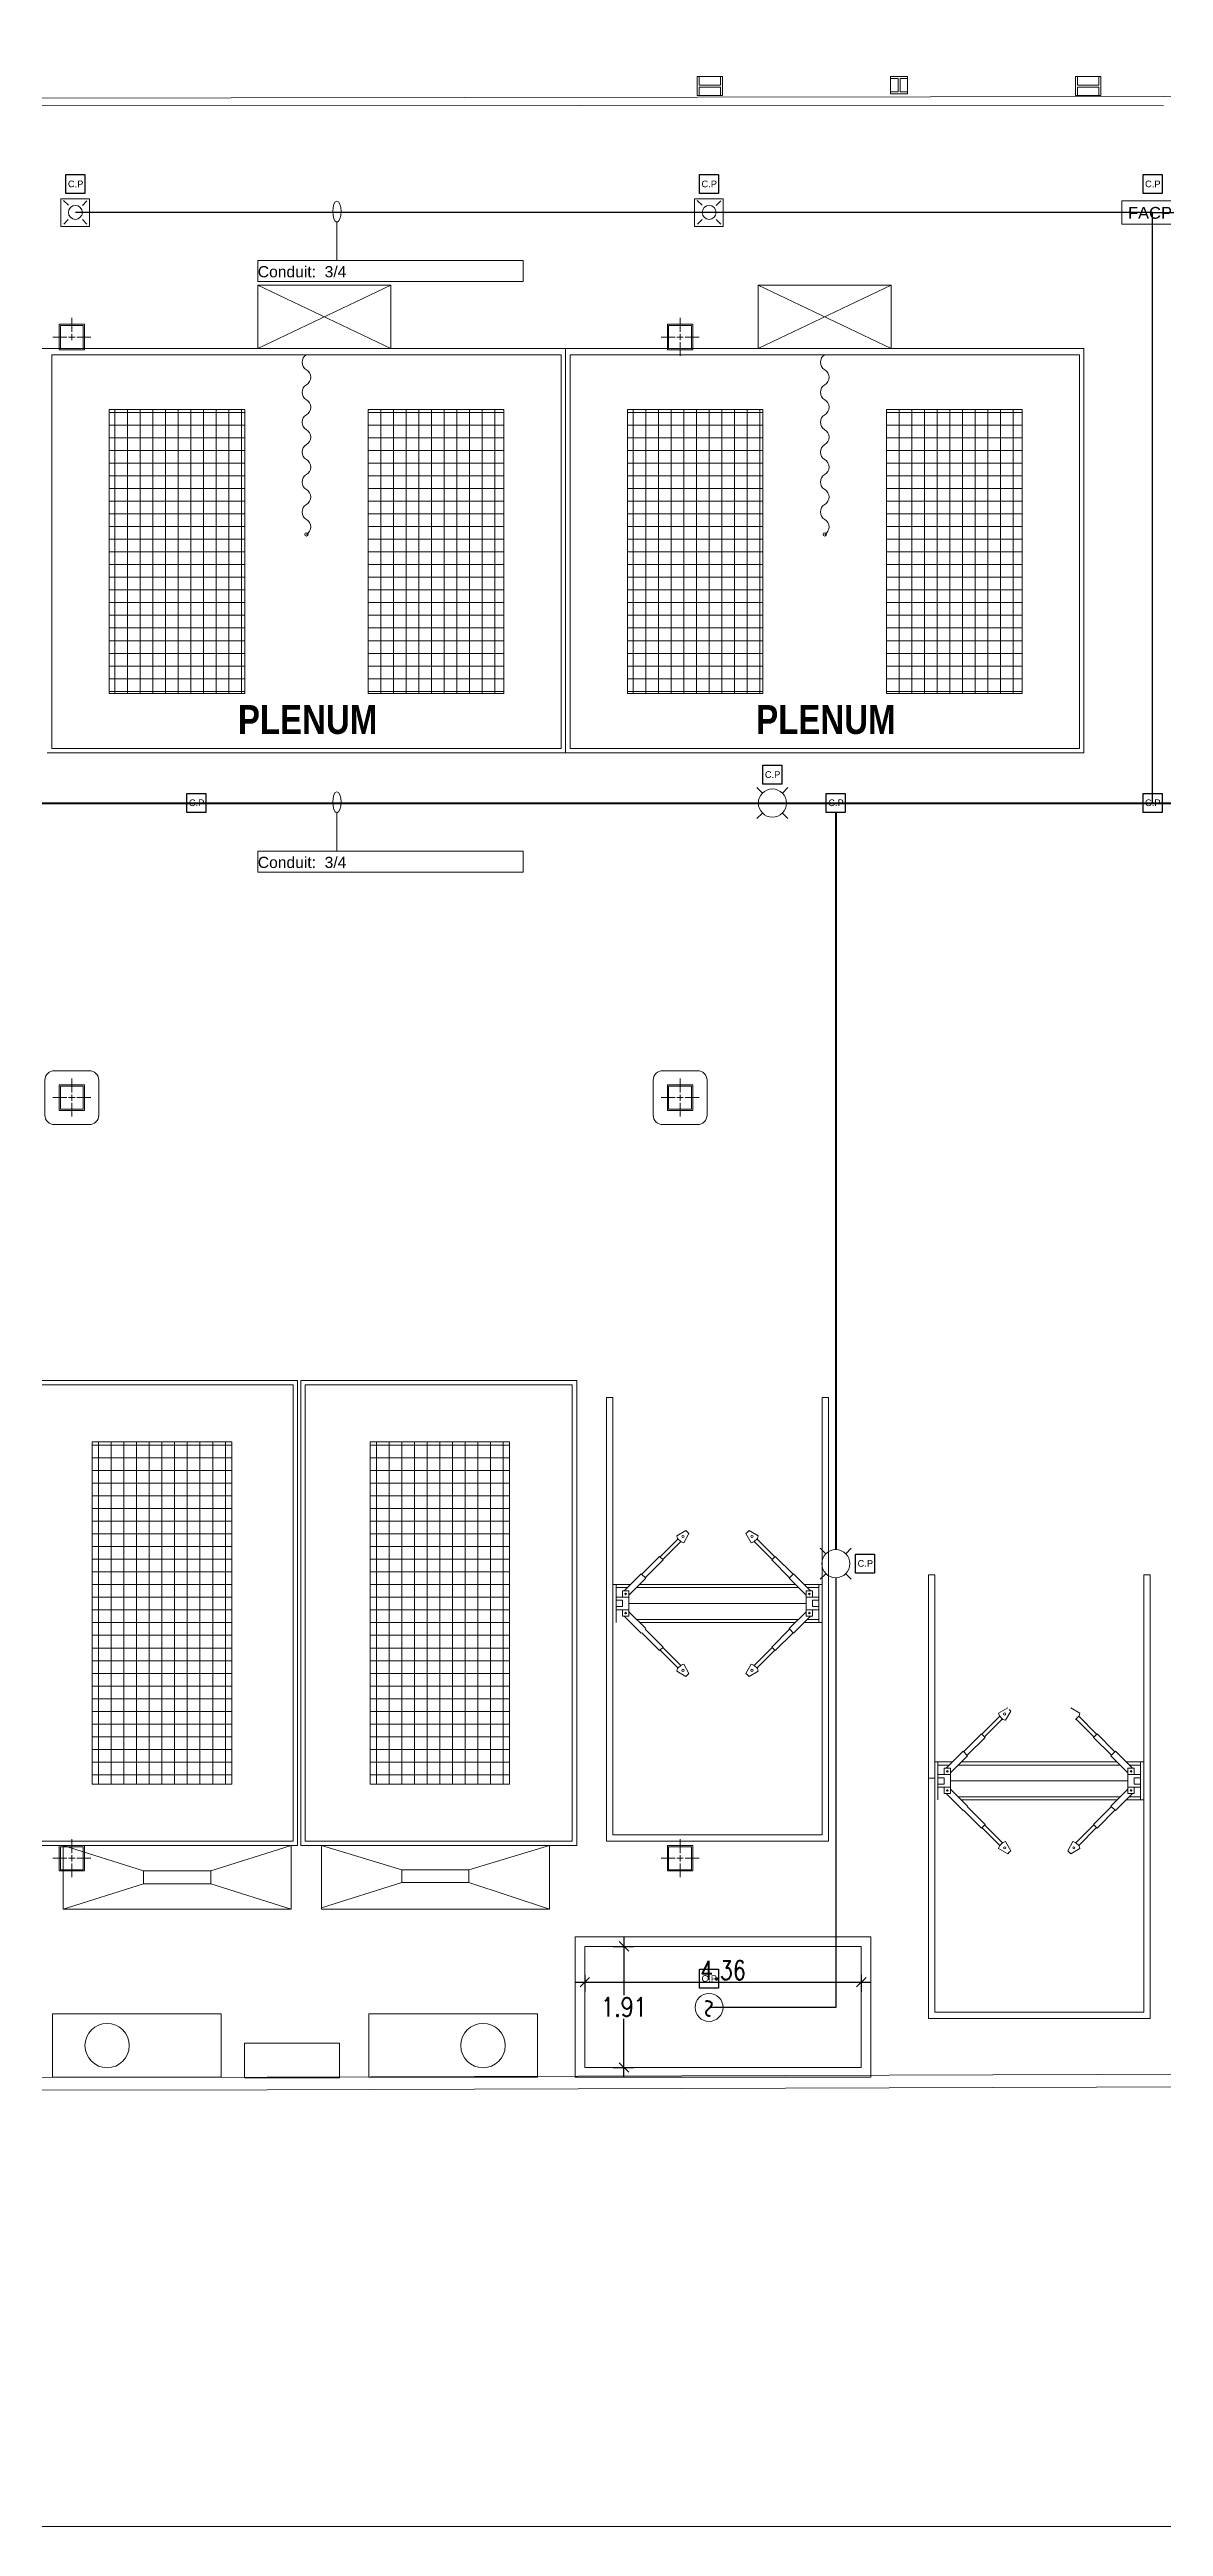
# Model space of a CAD drawing. Header units: millimetres. Extents: x 1010 to 1494, y -119 to 564.
# Drawn here: x 1212.74 to 1230.32, y 18.53 to 57.61 of the extents above; entities that cross this region are included whole.
import ezdxf
from ezdxf.enums import TextEntityAlignment as Align

# ---------------------------------------------------------------- set-up
doc = ezdxf.new("R2010")
doc.units = ezdxf.units.MM
doc.header["$PDMODE"] = 3
doc.layers.get('0').update_dxf_attribs({"lineweight": 9})
doc.layers.get('Defpoints').update_dxf_attribs({"lineweight": 9})
for name, color, linetype, lineweight in [('Arquitectónico Bloqueado', 9, 'Continuous', 9), ('AS_0', 7, 'Continuous', 9), ('AS_Alarm Components', 7, 'Continuous', 9), ('AS_DETECCION_P2', 7, 'Continuous', 30), ('AS_DETECCION_P2_ETQ', 7, 'Continuous', 9), ('AS_Text Line', 7, 'Continuous', 9)]:
    doc.layers.add(name, color=color, linetype=linetype, lineweight=lineweight)
doc.styles.add('Arial_0', font='arial.ttf')
doc.styles.add('Arial_400', font='arial.ttf')
doc.styles.add('DING', font='romans.shx', dxfattribs={"width": 0.8})
doc.styles.add('SUB', font='ARIALNB.TTF', dxfattribs={"oblique": 30})
doc.dimstyles.new('DIM', dxfattribs={"dimscale": 0.15, "dimtxt": 2, "dimasz": 1, "dimexe": 1, "dimexo": 3, "dimgap": 0.25, "dimtad": 1, "dimtih": 1, "dimtoh": 1, "dimzin": 0, "dimdsep": 46, "dimtxsty": 'DING', "dimblk": 'OBLIQUE', "dimcen": 1, "dimdle": 1, "dimadec": 0, "dimazin": 0, "dimtfac": 1, "dimtmove": 0, "dimatfit": 0, "dimldrblk": 'ORIGIN2', "dimfxl": 1, "dimtolj": 1, "dimtzin": 0, "dimarcsym": 0})

# ---------------------------------------------------------------- blocks, each defined once
blk = doc.blocks.new('Caja de Paso')
at = {"layer": 'AS_DETECCION_P2', "color": 1}
blk.add_lwpolyline([(1225.809, 42.937), (1226.109, 42.937), (1226.109, 42.637), (1225.809, 42.637), (1225.809, 42.937)], dxfattribs=at)
at = {"layer": 'AS_0', "color": 1, "linetype": 'Continuous', "style": 'Arial_400'}
blk.add_attdef('C.P', text='', height=0.105, dxfattribs=at).set_placement((1225.962, 42.791), align=Align.MIDDLE_CENTER)
blk = doc.blocks.new('AS_Strobe-CEILING')
at = {"color": 0, "linetype": 'Continuous', "lineweight": 20}
for p, q in [((-0.105, 0.105), (-0.163, 0.163)), ((0.105, 0.105), (0.163, 0.163)), ((-0.105, -0.105), (-0.163, -0.163)), ((0.105, -0.105), (0.163, -0.163))]:
    blk.add_line(p, q, dxfattribs=at)
blk.add_ellipse((0, 0), major_axis=(0.148, 0), ratio=1, dxfattribs=at)
blk = doc.blocks.new('detector de huno')
at = {"layer": 'AS_0', "color": 5, "linetype": 'Continuous', "lineweight": 50}
blk.add_lwpolyline([(1256.98, 175.089), (1256.983, 175.09), (1256.987, 175.09), (1256.99, 175.09), (1256.994, 175.091), (1256.997, 175.091), (1257.001, 175.091), (1257.004, 175.091), (1257.008, 175.091), (1257.012, 175.091), (1257.016, 175.091), (1257.02, 175.09), (1257.024, 175.09), (1257.027, 175.089), (1257.031, 175.089), (1257.034, 175.088), (1257.038, 175.086), (1257.042, 175.085), (1257.045, 175.084), (1257.051, 175.082), (1257.054, 175.08), (1257.059, 175.077), (1257.062, 175.075), (1257.066, 175.071), (1257.07, 175.067), (1257.071, 175.064), (1257.072, 175.06), (1257.072, 175.057), (1257.073, 175.054), (1257.074, 175.049), (1257.075, 175.046), (1257.075, 175.042), (1257.075, 175.039), (1257.075, 175.036), (1257.075, 175.032), (1257.074, 175.029), (1257.072, 175.024), (1257.071, 175.02), (1257.069, 175.017), (1257.067, 175.013), (1257.064, 175.01), (1257.062, 175.006), (1257.06, 175.003), (1257.057, 174.999), (1257.055, 174.995), (1257.052, 174.991), (1257.049, 174.989), (1257.046, 174.985), (1257.043, 174.982), (1257.04, 174.979), (1257.036, 174.976), (1257.034, 174.973), (1257.031, 174.97), (1257.028, 174.966), (1257.024, 174.964), (1257.02, 174.961), (1257.016, 174.958), (1257.013, 174.955), (1257.01, 174.952), (1257.007, 174.948), (1257.004, 174.945), (1257, 174.942), (1256.998, 174.938), (1256.995, 174.935), (1256.991, 174.932), (1256.989, 174.927), (1256.987, 174.923), (1256.986, 174.919), (1256.986, 174.916), (1256.986, 174.912), (1256.986, 174.908), (1256.985, 174.905), (1256.985, 174.9), (1256.985, 174.896), (1256.986, 174.893), (1256.987, 174.889), (1256.988, 174.886), (1256.991, 174.883), (1256.994, 174.879), (1256.996, 174.875), (1257, 174.871), (1257.003, 174.869), (1257.008, 174.865), (1257.011, 174.864), (1257.015, 174.862), (1257.018, 174.861), (1257.021, 174.86), (1257.025, 174.86), (1257.028, 174.858), (1257.031, 174.857), (1257.035, 174.856), (1257.038, 174.855), (1257.042, 174.855), (1257.046, 174.855), (1257.052, 174.854)], dxfattribs=at)
at = {"layer": 'AS_0', "color": 5, "linetype": 'Continuous', "lineweight": 15}
blk.add_circle((1257.035, 174.99), 0.221, dxfattribs=at)
blk = doc.blocks.new('Pánel de Alarmas')
at = {"layer": 'AS_0', "color": 7, "linetype": 'Continuous', "lineweight": 15}
blk.add_lwpolyline([(1256.618, 167.152), (1257.588, 167.152), (1257.588, 166.784), (1256.618, 166.784)], close=True, dxfattribs=at)
at = {"layer": 'AS_Text Line', "color": 7, "linetype": 'Continuous', "lineweight": 15, "style": 'Arial_400'}
blk.add_text('FACP', height=0.1862, dxfattribs=at).set_placement((1256.715, 166.868))
blk = doc.blocks.new('Strobe de Pared')
at = {"layer": 'AS_0', "color": 1, "linetype": 'Continuous', "lineweight": 15}
for p, q in [((1256.832, 171.121), (1256.907, 171.049)), ((1256.834, 170.751), (1256.906, 170.824)), ((1257.128, 170.825), (1257.201, 170.751)), ((1257.129, 171.045), (1257.201, 171.117))]:
    blk.add_line(p, q, dxfattribs=at)
blk.add_ellipse((1257.018, 170.935), major_axis=(-0.11, 0), ratio=1, dxfattribs=at)
at = {"layer": 'AS_Alarm Components', "color": 1, "linetype": 'Continuous', "lineweight": 15}
blk.add_lwpolyline([(1256.786, 171.151), (1257.241, 171.151), (1257.241, 170.713), (1256.786, 170.713)], close=True, dxfattribs=at)
blk = doc.blocks.new('_Oblique')
at = {"color": 0, "linetype": 'ByBlock', "lineweight": -2}
blk.add_line((-0.5, -0.5), (0.5, 0.5), dxfattribs=at)
blk = doc.blocks.new('*D494')
at = {"layer": 'Arquitectónico Bloqueado', "color": 0, "lineweight": -2, "transparency": 16777216}
for p, q in [((1383.676, 27.832), (1383.676, 26.914)), ((1383.508, 27.682), (1383.826, 27.682)), ((1383.676, 25.621), (1383.676, 26.539)), ((1383.508, 25.771), (1383.826, 25.771))]:
    blk.add_line(p, q, dxfattribs=at)
at = {"layer": 'Defpoints', "color": 0, "transparency": 16777216}
for p in [(1383.058, 27.682), (1383.676, 27.682), (1383.058, 25.771)]:
    blk.add_point(p, dxfattribs=at)
at = {"layer": 'Arquitectónico Bloqueado', "color": 0, "lineweight": -2, "transparency": 16777216, "xscale": 0.15, "yscale": 0.15, "zscale": 0.15}
for p, rotation in [((1383.676, 27.682), 90), ((1383.676, 25.771), 270)]:
    blk.add_blockref('_Oblique', p, dxfattribs=dict(at, rotation=rotation))
at = {"layer": 'Arquitectónico Bloqueado', "color": 0, "transparency": 16777216, "insert": (1383.676, 26.727), "char_height": 0.3, "attachment_point": 5, "style": 'DING'}
blk.add_mtext('\\A1;1.91', dxfattribs=at)
blk = doc.blocks.new('_Origin2')
at = {"color": 0, "linetype": 'ByBlock', "lineweight": -2}
blk.add_line((-0.5, 0), (-1, 0), dxfattribs=at)
for radius in [0.5, 0.25]:
    blk.add_circle((0, 0), radius, dxfattribs=at)
blk = doc.blocks.new('*D495')
at = {"layer": 'Arquitectónico Bloqueado', "color": 0, "lineweight": -2, "transparency": 16777216}
for p, q in [((1382.908, 27.118), (1387.571, 27.118)), ((1383.058, 27.232), (1383.058, 26.968)), ((1387.421, 27.232), (1387.421, 26.968))]:
    blk.add_line(p, q, dxfattribs=at)
at = {"layer": 'Defpoints', "color": 0, "transparency": 16777216}
for p in [(1383.058, 27.682), (1387.421, 27.682), (1387.421, 27.118)]:
    blk.add_point(p, dxfattribs=at)
at = {"layer": 'Arquitectónico Bloqueado', "color": 0, "lineweight": -2, "transparency": 16777216, "xscale": 0.15, "yscale": 0.15, "zscale": 0.15, "rotation": 180}
blk.add_blockref('_Oblique', (1383.058, 27.118), dxfattribs=at)
at = {"layer": 'Arquitectónico Bloqueado', "color": 0, "lineweight": -2, "transparency": 16777216, "xscale": 0.15, "yscale": 0.15, "zscale": 0.15}
blk.add_blockref('_Oblique', (1387.421, 27.118), dxfattribs=at)
at = {"layer": 'Arquitectónico Bloqueado', "color": 0, "transparency": 16777216, "insert": (1385.239, 27.306), "char_height": 0.3, "attachment_point": 5, "style": 'DING'}
blk.add_mtext('\\A1;4.36', dxfattribs=at)
blk = doc.blocks.new('Atquitectónico Base 1er Piso')
at = {"layer": 'Arquitectónico Bloqueado', "transparency": 33554687}
h = blk.add_hatch(dxfattribs=at)
h.set_pattern_fill('_USER', color=256, scale=0.2, double=1, pattern_type=0)
h.set_pattern_definition([(0, (1271.96998, 28.08028), (0, 0.2), []), (90, (1271.96998, 28.08028), (-0.2, 1e-17), [])])
h.paths.add_polyline_path([(1375.55, 51.925), (1375.55, 47.445), (1377.69, 47.445), (1377.69, 51.925)])
h.paths.add_polyline_path([(1379.64, 51.925), (1379.64, 47.445), (1381.78, 47.445), (1381.78, 51.925)])
h = blk.add_hatch(dxfattribs=at)
h.set_pattern_fill('_USER', color=256, scale=0.2, double=1, pattern_type=0)
h.set_pattern_definition([(0, (1280.14998, 28.08028), (0, 0.2), []), (90, (1280.14998, 28.08028), (-0.2, 1e-17), [])])
h.paths.add_polyline_path([(1383.73, 51.925), (1383.73, 47.445), (1385.87, 47.445), (1385.87, 51.925)])
h.paths.add_polyline_path([(1387.82, 51.925), (1387.82, 47.445), (1389.96, 47.445), (1389.96, 51.925)])
h = blk.add_hatch(dxfattribs=at)
h.set_pattern_fill('_USER', color=256, scale=0.2, double=1, pattern_type=0)
h.set_pattern_definition([(0, (1406.51564, 97.5887), (0, 0.2), []), (90, (1406.51564, 97.5887), (-0.2, 1e-17), [])])
h.paths.add_polyline_path([(1377.485, 35.641), (1375.285, 35.641), (1375.285, 30.241), (1377.485, 30.241)])
h = blk.add_hatch(dxfattribs=at)
h.set_pattern_fill('_USER', color=256, scale=0.2, double=1, pattern_type=0)
h.set_pattern_definition([(0, (1410.9012, 97.5887), (0, 0.2), []), (90, (1410.9012, 97.5887), (-0.2, 1e-17), [])])
h.paths.add_polyline_path([(1381.87, 35.641), (1379.67, 35.641), (1379.67, 30.241), (1381.87, 30.241)])
at = {"layer": 'Arquitectónico Bloqueado'}
for p, q in [((1384.862, 57.179), (1384.862, 57.044)), ((1385.202, 57.044), (1385.202, 57.179)), ((1388.005, 57.149), (1387.882, 57.149)), ((1388.005, 56.939), (1388.005, 57.149)), ((1388.152, 57.149), (1388.035, 57.149)), ((1388.035, 56.939), (1388.035, 57.149)), ((1390.832, 57.179), (1390.832, 57.044)), ((1391.172, 57.044), (1391.172, 57.179)), ((1392.191, 56.717), (1370.327, 56.73)), ((1392.191, 56.867), (1370.477, 56.835)), ((1384.862, 57.044), (1385.202, 57.044)), ((1384.862, 57.014), (1384.862, 56.879)), ((1384.862, 57.014), (1385.202, 57.014)), ((1385.202, 56.879), (1385.202, 57.014)), ((1387.882, 56.939), (1388.005, 56.939)), ((1388.035, 56.939), (1388.152, 56.939)), ((1390.832, 57.044), (1391.172, 57.044)), ((1390.832, 57.014), (1390.832, 56.879)), ((1390.832, 57.014), (1391.172, 57.014)), ((1391.172, 56.879), (1391.172, 57.014)), ((1416.268, 56.903), (1392.191, 56.867)), ((1377.898, 52.89), (1379.998, 53.89)), ((1377.898, 53.89), (1379.998, 52.89)), ((1385.795, 52.89), (1387.895, 53.89)), ((1385.795, 53.89), (1387.895, 52.89)), ((1374.962, 53.151, 99.842), (1374.962, 53.375, 99.842)), ((1384.562, 53.151), (1384.562, 53.375)), ((1367.868, 52.89, 99.842), (1388.703, 52.89, 99.842)), ((1374.645, 46.58), (1374.645, 52.79)), ((1374.645, 52.79), (1382.685, 52.79)), ((1374.882, 53.071, 99.842), (1374.662, 53.071, 99.842)), ((1375.012, 53.071, 99.842), (1374.912, 53.071, 99.842)), ((1374.962, 53.021, 99.842), (1374.962, 53.121, 99.842)), ((1375.262, 53.071, 99.842), (1375.042, 53.071, 99.842)), ((1382.685, 52.79), (1382.685, 46.58)), ((1382.755, 52.89), (1390.935, 52.89)), ((1382.755, 46.51), (1382.755, 52.89)), ((1382.755, 52.89), (1382.755, 46.51)), ((1382.825, 46.58), (1382.825, 52.79)), ((1382.825, 52.79), (1390.865, 52.79)), ((1384.482, 53.071), (1384.262, 53.071)), ((1384.612, 53.071), (1384.512, 53.071)), ((1384.562, 53.021), (1384.562, 53.121)), ((1384.562, 52.775), (1384.562, 52.991)), ((1384.862, 53.071), (1384.642, 53.071)), ((1390.865, 52.79), (1390.865, 46.58)), ((1390.935, 52.89), (1390.935, 46.51)), ((1382.755, 46.51), (1374.575, 46.51)), ((1382.685, 46.58), (1374.645, 46.58)), ((1390.935, 46.51), (1382.755, 46.51)), ((1390.865, 46.58), (1382.825, 46.58)), ((1374.882, 41.071, 99.842), (1374.662, 41.071, 99.842)), ((1375.012, 41.071, 99.842), (1374.912, 41.071, 99.842)), ((1374.962, 41.151, 99.842), (1374.962, 41.375, 99.842)), ((1374.962, 41.021, 99.842), (1374.962, 41.121, 99.842)), ((1375.262, 41.071, 99.842), (1375.042, 41.071, 99.842)), ((1384.482, 41.071), (1384.262, 41.071)), ((1384.612, 41.071), (1384.512, 41.071)), ((1384.562, 41.151), (1384.562, 41.375)), ((1384.562, 41.021), (1384.562, 41.121)), ((1384.862, 41.071), (1384.642, 41.071)), ((1374.962, 40.775, 99.842), (1374.962, 40.991, 99.842)), ((1384.562, 40.775), (1384.562, 40.991)), ((1383.402, 36.341), (1383.502, 36.341)), ((1383.402, 29.341), (1383.402, 36.341)), ((1383.502, 36.341), (1383.502, 29.441)), ((1386.802, 29.441), (1386.802, 36.341)), ((1386.802, 36.341), (1386.902, 36.341)), ((1386.902, 29.341), (1386.902, 36.341)), ((1384.246, 33.828), (1384.529, 34.111)), ((1384.288, 33.786), (1384.571, 34.068)), ((1384.508, 34.159), (1384.653, 34.242)), ((1384.522, 34.117), (1384.508, 34.159)), ((1384.578, 34.062), (1384.522, 34.117)), ((1384.578, 34.062), (1384.619, 34.048)), ((1384.619, 34.048), (1384.702, 34.193)), ((1384.653, 34.242), (1384.678, 34.217)), ((1384.702, 34.193), (1384.678, 34.217)), ((1385.601, 34.193), (1385.625, 34.217)), ((1385.684, 34.048), (1385.601, 34.193)), ((1385.65, 34.242), (1385.625, 34.217)), ((1385.795, 34.159), (1385.65, 34.242)), ((1385.725, 34.062), (1385.684, 34.048)), ((1385.725, 34.062), (1385.781, 34.117)), ((1386.015, 33.786), (1385.732, 34.068)), ((1386.057, 33.828), (1385.774, 34.111)), ((1385.781, 34.117), (1385.795, 34.159)), ((1383.956, 33.552), (1384.239, 33.835)), ((1384.013, 33.496), (1384.295, 33.779)), ((1384.295, 33.779), (1384.239, 33.835)), ((1386.008, 33.779), (1386.064, 33.835)), ((1386.29, 33.496), (1386.008, 33.779)), ((1386.347, 33.552), (1386.064, 33.835)), ((1383.502, 33.391), (1383.781, 33.391)), ((1383.502, 33.391), (1383.502, 32.791)), ((1383.552, 33.391), (1383.552, 32.791)), ((1383.552, 33.341), (1383.731, 33.341)), ((1383.652, 33.191), (1383.652, 33.291)), ((1383.652, 33.291), (1383.752, 33.291)), ((1383.681, 33.291), (1383.949, 33.559)), ((1383.752, 33.22), (1384.02, 33.489)), ((1383.752, 33.191), (1383.752, 33.291)), ((1383.872, 33.341), (1386.431, 33.341)), ((1383.922, 33.391), (1386.381, 33.391)), ((1384.02, 33.489), (1383.949, 33.559)), ((1386.283, 33.489), (1386.354, 33.559)), ((1386.552, 33.22), (1386.283, 33.489)), ((1386.622, 33.291), (1386.354, 33.559)), ((1386.522, 33.391), (1386.802, 33.391)), ((1386.652, 33.291), (1386.552, 33.291)), ((1386.552, 33.191), (1386.552, 33.291)), ((1386.572, 33.341), (1386.752, 33.341)), ((1386.652, 33.191), (1386.652, 33.291)), ((1386.752, 33.391), (1386.752, 32.791)), ((1386.802, 33.391), (1386.802, 32.791)), ((1388.48, 26.542), (1388.48, 33.542)), ((1388.48, 33.542), (1388.58, 33.542)), ((1388.58, 33.542), (1388.58, 26.642)), ((1391.88, 26.642), (1391.88, 33.542)), ((1391.88, 33.542), (1391.98, 33.542)), ((1391.98, 26.542), (1391.98, 33.542)), ((1383.652, 32.991), (1383.652, 32.891)), ((1383.652, 32.891), (1383.752, 32.891)), ((1383.681, 32.891), (1383.949, 32.623)), ((1383.752, 33.091), (1386.552, 33.091)), ((1383.752, 32.991), (1383.752, 32.891)), ((1383.752, 32.962), (1384.02, 32.694)), ((1383.872, 32.841), (1386.431, 32.841)), ((1386.552, 32.962), (1386.283, 32.694)), ((1386.622, 32.891), (1386.354, 32.623)), ((1386.552, 32.991), (1386.552, 32.891)), ((1386.652, 32.891), (1386.552, 32.891)), ((1386.572, 32.841), (1386.752, 32.841)), ((1386.652, 32.991), (1386.652, 32.891)), ((1383.922, 32.791), (1386.381, 32.791)), ((1383.956, 32.63), (1384.239, 32.347)), ((1384.013, 32.687), (1384.295, 32.404)), ((1386.29, 32.687), (1386.008, 32.404)), ((1386.347, 32.63), (1386.064, 32.347)), ((1386.283, 32.694), (1386.354, 32.623)), ((1386.522, 32.791), (1386.802, 32.791)), ((1384.295, 32.404), (1384.239, 32.347)), ((1384.246, 32.354), (1384.529, 32.071)), ((1384.288, 32.397), (1384.571, 32.114)), ((1384.522, 32.065), (1384.508, 32.023)), ((1384.578, 32.12), (1384.522, 32.065)), ((1384.578, 32.12), (1384.619, 32.134)), ((1384.619, 32.134), (1384.702, 31.989)), ((1385.684, 32.134), (1385.601, 31.989)), ((1385.725, 32.12), (1385.684, 32.134)), ((1385.725, 32.12), (1385.781, 32.065)), ((1386.015, 32.397), (1385.732, 32.114)), ((1386.057, 32.354), (1385.774, 32.071)), ((1385.781, 32.065), (1385.795, 32.023)), ((1386.008, 32.404), (1386.064, 32.347)), ((1384.508, 32.023), (1384.653, 31.94)), ((1384.653, 31.94), (1384.678, 31.965)), ((1384.702, 31.989), (1384.678, 31.965)), ((1385.601, 31.989), (1385.625, 31.965)), ((1385.65, 31.94), (1385.625, 31.965)), ((1385.795, 32.023), (1385.65, 31.94)), ((1389.324, 31.029), (1389.607, 31.312)), ((1389.367, 30.987), (1389.65, 31.269)), ((1389.587, 31.36), (1389.732, 31.443)), ((1389.601, 31.318), (1389.587, 31.36)), ((1389.656, 31.263), (1389.601, 31.318)), ((1389.656, 31.263), (1389.698, 31.249)), ((1389.698, 31.249), (1389.781, 31.394)), ((1389.781, 31.394), (1389.756, 31.418)), ((1390.873, 31.36), (1390.728, 31.443)), ((1390.804, 31.263), (1390.859, 31.318)), ((1391.093, 30.987), (1390.81, 31.269)), ((1391.136, 31.029), (1390.853, 31.312)), ((1390.859, 31.318), (1390.873, 31.36)), ((1389.035, 30.753), (1389.317, 31.036)), ((1389.091, 30.697), (1389.374, 30.979)), ((1389.374, 30.979), (1389.317, 31.036)), ((1391.086, 30.979), (1391.143, 31.036)), ((1391.369, 30.697), (1391.086, 30.979)), ((1391.425, 30.753), (1391.143, 31.036)), ((1388.58, 30.592), (1388.859, 30.592)), ((1388.58, 30.592), (1388.58, 29.992)), ((1388.63, 30.592), (1388.63, 29.992)), ((1388.63, 30.542), (1388.809, 30.542)), ((1388.73, 30.392), (1388.73, 30.492)), ((1388.73, 30.492), (1388.83, 30.492)), ((1388.759, 30.492), (1389.027, 30.76)), ((1388.83, 30.421), (1389.098, 30.69)), ((1388.83, 30.392), (1388.83, 30.492)), ((1388.951, 30.542), (1391.509, 30.542)), ((1389.001, 30.592), (1391.459, 30.592)), ((1389.098, 30.69), (1389.027, 30.76)), ((1391.362, 30.69), (1391.433, 30.76)), ((1391.63, 30.421), (1391.362, 30.69)), ((1391.701, 30.492), (1391.433, 30.76)), ((1391.601, 30.592), (1391.88, 30.592)), ((1391.73, 30.492), (1391.63, 30.492)), ((1391.63, 30.392), (1391.63, 30.492)), ((1391.651, 30.542), (1391.83, 30.542)), ((1391.73, 30.392), (1391.73, 30.492)), ((1391.83, 30.592), (1391.83, 29.992)), ((1391.88, 30.592), (1391.88, 29.992)), ((1388.48, 30.336), (1388.58, 30.336)), ((1388.73, 30.192), (1388.73, 30.092)), ((1388.73, 30.092), (1388.83, 30.092)), ((1388.759, 30.092), (1389.027, 29.824)), ((1388.83, 30.292), (1391.63, 30.292)), ((1388.83, 30.192), (1388.83, 30.092)), ((1388.83, 30.163), (1389.098, 29.895)), ((1391.63, 30.163), (1391.362, 29.895)), ((1391.701, 30.092), (1391.433, 29.824)), ((1391.63, 30.192), (1391.63, 30.092)), ((1391.73, 30.092), (1391.63, 30.092)), ((1391.73, 30.192), (1391.73, 30.092)), ((1388.951, 30.042), (1391.509, 30.042)), ((1389.001, 29.992), (1391.459, 29.992)), ((1389.035, 29.831), (1389.317, 29.548)), ((1389.091, 29.888), (1389.374, 29.605)), ((1391.369, 29.888), (1391.086, 29.605)), ((1391.425, 29.831), (1391.143, 29.548)), ((1391.362, 29.895), (1391.433, 29.824)), ((1391.601, 29.992), (1391.88, 29.992)), ((1391.651, 30.042), (1391.83, 30.042)), ((1374.962, 29.151, 99.842), (1374.962, 29.375, 99.842)), ((1383.402, 29.341), (1386.902, 29.341)), ((1383.502, 29.441), (1386.802, 29.441)), ((1384.562, 29.151), (1384.562, 29.375)), ((1389.374, 29.605), (1389.317, 29.548)), ((1389.324, 29.555), (1389.607, 29.272)), ((1389.367, 29.598), (1389.65, 29.315)), ((1389.656, 29.321), (1389.601, 29.266)), ((1389.656, 29.321), (1389.698, 29.335)), ((1389.698, 29.335), (1389.781, 29.19)), ((1390.762, 29.335), (1390.679, 29.19)), ((1390.804, 29.321), (1390.762, 29.335)), ((1390.804, 29.321), (1390.859, 29.266)), ((1391.093, 29.598), (1390.81, 29.315)), ((1391.136, 29.555), (1390.853, 29.272)), ((1391.086, 29.605), (1391.143, 29.548)), ((1374.882, 29.071, 99.842), (1374.662, 29.071, 99.842)), ((1376.094, 28.871), (1374.825, 29.271)), ((1375.012, 29.071, 99.842), (1374.912, 29.071, 99.842)), ((1374.962, 29.021, 99.842), (1374.962, 29.121, 99.842)), ((1374.962, 28.775, 99.842), (1374.962, 28.991, 99.842)), ((1375.262, 29.071, 99.842), (1375.042, 29.071, 99.842)), ((1377.154, 28.871), (1378.425, 29.271)), ((1380.17, 28.891), (1378.9, 29.271)), ((1381.23, 28.891), (1382.5, 29.271)), ((1384.482, 29.071), (1384.262, 29.071)), ((1384.612, 29.071), (1384.512, 29.071)), ((1384.562, 29.021), (1384.562, 29.121)), ((1384.562, 28.775), (1384.562, 28.991)), ((1384.862, 29.071), (1384.642, 29.071)), ((1389.601, 29.266), (1389.587, 29.224)), ((1389.587, 29.224), (1389.732, 29.141)), ((1389.732, 29.141), (1389.756, 29.166)), ((1389.781, 29.19), (1389.756, 29.166)), ((1390.679, 29.19), (1390.704, 29.166)), ((1390.728, 29.141), (1390.704, 29.166)), ((1390.873, 29.224), (1390.728, 29.141)), ((1390.859, 29.266), (1390.873, 29.224)), ((1376.094, 28.671), (1374.825, 28.271)), ((1377.154, 28.671), (1378.425, 28.271)), ((1380.17, 28.691), (1378.9, 28.291)), ((1381.23, 28.691), (1382.5, 28.271)), ((1388.58, 26.642), (1391.88, 26.642)), ((1388.48, 26.542), (1391.98, 26.542))]:
    blk.add_line(p, q, dxfattribs=at)
for points in [[(1332.653, 132.389), (1482.889, 132.389), (1482.889, 18.53), (1332.653, 18.53)], [(1384.832, 56.879), (1385.232, 56.879), (1385.232, 57.179), (1384.832, 57.179)], [(1388.152, 56.909), (1388.152, 57.179), (1387.882, 57.179), (1387.882, 56.909)], [(1390.802, 56.879), (1391.202, 56.879), (1391.202, 57.179), (1390.802, 57.179)], [(1377.898, 53.89), (1377.898, 52.89), (1379.998, 52.89), (1379.998, 53.89)], [(1385.795, 53.89), (1385.795, 52.89), (1387.895, 52.89), (1387.895, 53.89)], [(1375.55, 47.445), (1377.69, 47.445), (1377.69, 51.925), (1375.55, 51.925)], [(1381.78, 47.445), (1379.64, 47.445), (1379.64, 51.925), (1381.78, 51.925)], [(1383.73, 47.445), (1385.87, 47.445), (1385.87, 51.925), (1383.73, 51.925)], [(1389.96, 47.445), (1387.82, 47.445), (1387.82, 51.925), (1389.96, 51.925)], [(1378.525, 36.611), (1374.165, 36.611), (1374.165, 29.271), (1378.525, 29.271)], [(1378.455, 36.541), (1374.235, 36.541), (1374.235, 29.341), (1378.455, 29.341)], [(1382.93, 36.611), (1378.575, 36.611), (1378.575, 29.271), (1382.93, 29.271)], [(1382.86, 36.541), (1378.645, 36.541), (1378.645, 29.341), (1382.86, 29.341)], [(1377.485, 35.641), (1375.285, 35.641), (1375.285, 30.241), (1377.485, 30.241)], [(1381.87, 35.641), (1379.67, 35.641), (1379.67, 30.241), (1381.87, 30.241)], [(1383.552, 33.191), (1383.752, 33.191), (1383.752, 32.991), (1383.552, 32.991)], [(1383.552, 33.141), (1383.652, 33.141), (1383.652, 33.041), (1383.552, 33.041)], [(1386.552, 33.191), (1386.752, 33.191), (1386.752, 32.991), (1386.552, 32.991)], [(1386.752, 33.141), (1386.652, 33.141), (1386.652, 33.041), (1386.752, 33.041)], [(1388.63, 30.392), (1388.83, 30.392), (1388.83, 30.192), (1388.63, 30.192)], [(1388.63, 30.342), (1388.73, 30.342), (1388.73, 30.242), (1388.63, 30.242)], [(1391.63, 30.392), (1391.83, 30.392), (1391.83, 30.192), (1391.63, 30.192)], [(1391.83, 30.342), (1391.73, 30.342), (1391.73, 30.242), (1391.83, 30.242)], [(1374.825, 29.271), (1374.825, 28.271), (1378.425, 28.271), (1378.425, 29.271)], [(1378.9, 29.271), (1378.9, 28.271), (1382.5, 28.271), (1382.5, 29.271)], [(1376.094, 28.871), (1376.094, 28.671), (1377.154, 28.671), (1377.154, 28.871)], [(1380.17, 28.891), (1380.17, 28.691), (1381.23, 28.691), (1381.23, 28.891)], [(1382.908, 27.832), (1387.571, 27.832), (1387.571, 25.621), (1382.908, 25.621)], [(1383.058, 27.682), (1387.421, 27.682), (1387.421, 25.771), (1383.058, 25.771)], [(1374.659, 26.617), (1374.659, 25.617), (1377.319, 25.617), (1377.319, 26.617)], [(1382.311, 25.617), (1382.311, 26.617), (1379.651, 26.617), (1379.651, 25.617)], [(1377.687, 26.157), (1377.687, 25.607), (1379.187, 25.607), (1379.187, 26.157)]]:
    blk.add_lwpolyline(points, close=True, dxfattribs=at)
at = {"layer": 'Arquitectónico Bloqueado', "elevation": 99.842}
for points in [[(1374.762, 53.271), (1375.162, 53.271), (1375.162, 52.871), (1374.762, 52.871), (1374.762, 53.271)], [(1374.762, 53.271), (1375.162, 53.271), (1375.162, 52.871), (1374.762, 52.871), (1374.762, 53.271)], [(1374.781, 53.252), (1375.143, 53.252), (1375.143, 52.89), (1374.781, 52.89), (1374.781, 53.252)], [(1374.781, 53.252), (1375.143, 53.252), (1375.143, 52.89), (1374.781, 52.89), (1374.781, 53.252)], [(1374.762, 41.271), (1375.162, 41.271), (1375.162, 40.871), (1374.762, 40.871), (1374.762, 41.271)], [(1374.781, 41.252), (1375.143, 41.252), (1375.143, 40.89), (1374.781, 40.89), (1374.781, 41.252)], [(1374.762, 29.271), (1375.162, 29.271), (1375.162, 28.871), (1374.762, 28.871), (1374.762, 29.271)], [(1374.781, 29.252), (1375.143, 29.252), (1375.143, 28.89), (1374.781, 28.89), (1374.781, 29.252)]]:
    blk.add_lwpolyline(points, dxfattribs=at)
at = {"layer": 'Arquitectónico Bloqueado'}
for points in [[(1384.362, 53.271), (1384.762, 53.271), (1384.762, 52.871), (1384.362, 52.871), (1384.362, 53.271)], [(1384.362, 53.271), (1384.762, 53.271), (1384.762, 52.871), (1384.362, 52.871), (1384.362, 53.271)], [(1384.381, 53.252), (1384.743, 53.252), (1384.743, 52.89), (1384.381, 52.89), (1384.381, 53.252)], [(1384.381, 53.252), (1384.743, 53.252), (1384.743, 52.89), (1384.381, 52.89), (1384.381, 53.252)], [(1384.362, 41.271), (1384.762, 41.271), (1384.762, 40.871), (1384.362, 40.871), (1384.362, 41.271)], [(1384.381, 41.252), (1384.743, 41.252), (1384.743, 40.89), (1384.381, 40.89), (1384.381, 41.252)], [(1384.362, 29.271), (1384.762, 29.271), (1384.762, 28.871), (1384.362, 28.871), (1384.362, 29.271)], [(1384.381, 29.252), (1384.743, 29.252), (1384.743, 28.89), (1384.381, 28.89), (1384.381, 29.252)], [(1349.026, 25.528), (1359.833, 25.603), (1378.046, 25.62), (1415.675, 25.741)], [(1349.034, 25.328), (1359.834, 25.403), (1378.046, 25.42), (1415.675, 25.541)]]:
    blk.add_lwpolyline(points, dxfattribs=at)
at = {"layer": 'Arquitectónico Bloqueado', "elevation": 99.842}
blk.add_lwpolyline([(1374.687, 41.496), (1375.237, 41.496, -0.414214), (1375.387, 41.346), (1375.387, 40.796, -0.414214), (1375.237, 40.646), (1374.687, 40.646, -0.414214), (1374.537, 40.796), (1374.537, 41.346, -0.414214)], format="xyb", close=True, dxfattribs=at)
at = {"layer": 'Arquitectónico Bloqueado'}
blk.add_lwpolyline([(1384.287, 41.496), (1384.837, 41.496, -0.414214), (1384.987, 41.346), (1384.987, 40.796, -0.414214), (1384.837, 40.646), (1384.287, 40.646, -0.414214), (1384.137, 40.796), (1384.137, 41.346, -0.414214)], format="xyb", close=True, dxfattribs=at)
for centre, radius in [((1378.665, 49.956), 0.0263), ((1386.845, 49.956), 0.0263), ((1384.607, 34.147), 0.017), ((1385.696, 34.147), 0.017), ((1383.702, 33.241), 0.0118), ((1386.602, 33.241), 0.0118), ((1383.702, 32.941), 0.0118), ((1386.602, 32.941), 0.0118), ((1384.607, 32.036), 0.017), ((1385.696, 32.036), 0.017), ((1389.685, 31.348), 0.017), ((1388.78, 30.442), 0.0118), ((1388.78, 30.142), 0.0118), ((1391.68, 30.442), 0.0118), ((1391.68, 30.142), 0.0118), ((1389.685, 29.237), 0.017), ((1390.775, 29.237), 0.017), ((1375.519, 26.117), 0.35), ((1381.451, 26.117), 0.35)]:
    blk.add_circle(centre, radius, dxfattribs=at)
for centre, start, end in [((1378.732, 52.672), 119.72, 240.28), ((1386.912, 52.672), 119.72, 240.28), ((1378.597, 52.435), 299.72, 60.28), ((1386.777, 52.435), 299.72, 60.28), ((1378.732, 52.199), 119.72, 240.28), ((1378.597, 51.963), 299.72, 60.28), ((1386.912, 52.199), 119.72, 240.28), ((1386.777, 51.963), 299.72, 60.28), ((1378.732, 51.727), 119.72, 240.28), ((1378.597, 51.491), 299.72, 60.28), ((1386.912, 51.727), 119.72, 240.28), ((1386.777, 51.491), 299.72, 60.28), ((1378.732, 51.255), 119.72, 240.28), ((1386.912, 51.255), 119.72, 240.28), ((1378.732, 50.783), 119.72, 240.28), ((1378.597, 51.019), 299.72, 60.28), ((1386.912, 50.783), 119.72, 240.28), ((1386.777, 51.019), 299.72, 60.28), ((1378.732, 50.311), 119.72, 240.28), ((1378.597, 50.547), 299.72, 60.28), ((1386.912, 50.311), 119.72, 240.28), ((1386.777, 50.547), 299.72, 60.28), ((1378.597, 50.074), 299.72, 60.28), ((1386.777, 50.074), 299.72, 60.28)]:
    blk.add_arc(centre, 0.136, start, end, dxfattribs=at)
at = {"layer": 'Arquitectónico Bloqueado', "style": 'SUB'}
for p in [(1377.583, 46.809), (1385.763, 46.809)]:
    blk.add_text('PLENUM', height=0.4549, dxfattribs=at).set_placement(p)
at = {"layer": 'Arquitectónico Bloqueado'}
dim = blk.add_linear_dim(base=(1383.676, 27.682), p1=(1383.058, 25.771), p2=(1383.058, 27.682), angle=90, dimstyle='DIM', dxfattribs=at)
dim.commit()
dim.dimension.update_dxf_attribs({"geometry": '*D494', "text_midpoint": (1383.676, 26.727)})
dim = blk.add_linear_dim(base=(1387.421, 27.118), p1=(1383.058, 27.682), p2=(1387.421, 27.682), dimstyle='DIM', dxfattribs=at)
dim.commit()
dim.dimension.update_dxf_attribs({"geometry": '*D495', "text_midpoint": (1385.239, 27.306)})
blk = doc.blocks.new('Arquitectónico Base 1er Piso')
at = {"layer": 'AS_DETECCION_P2'}
blk.add_blockref('Atquitectónico Base 1er Piso', (0, 0), dxfattribs=at)

msp = doc.modelspace()

# ---------------------------------------------------------------- linework, layer by layer
at = {"layer": 'AS_DETECCION_P2', "color": 5}
for p, q in [((1223.15029, 55.0368), (1213.15029, 55.0368)), ((1230.15029, 55.0368), (1223.15029, 55.0368)), ((1230.15029, 45.71885), (1230.15029, 55.0368)), ((1230.15029, 55.0368), (1237.15029, 55.0368)), ((1225.15029, 33.49714), (1225.15029, 26.71885)), ((1225.15029, 26.71885), (1223.15029, 26.71885))]:
    msp.add_line(p, q, dxfattribs=at)
at = {"layer": 'AS_DETECCION_P2', "color": 5, "linetype": 'Continuous', "lineweight": 50}
msp.add_line((1225.15029, 45.56885), (1225.15029, 33.94057), dxfattribs=at)
msp.add_lwpolyline([(1212.28153, 45.71885), (1251.12858, 45.71885)], dxfattribs=at)
at = {"layer": 'AS_DETECCION_P2_ETQ', "color": 7, "linetype": 'Continuous', "lineweight": 15}
for p, q in [((1217.27689, 54.88429, -28), (1217.27689, 54.27736, -28)), ((1216.02862, 53.94663, -28), (1216.02862, 54.27736, -28)), ((1216.02862, 54.27736, -28), (1220.21786, 54.27736, -28)), ((1216.02862, 53.94663, -28), (1220.21786, 53.94663, -28)), ((1220.21786, 54.27736, -28), (1220.21786, 53.94663, -28)), ((1217.27689, 45.56635, -28), (1217.27689, 44.95942, -28)), ((1216.02862, 44.62869, -28), (1216.02862, 44.95942, -28)), ((1216.02862, 44.95942, -28), (1220.21786, 44.95942, -28)), ((1220.21786, 44.95942, -28), (1220.21786, 44.62869, -28)), ((1216.02862, 44.62869, -28), (1220.21786, 44.62869, -28))]:
    msp.add_line(p, q, dxfattribs=at)
at = {"layer": 'AS_DETECCION_P2_ETQ', "color": 7, "linetype": 'Continuous', "lineweight": 15, "extrusion": (0, 0, -1)}
for centre in [(1217.27689, 55.04966, -28), (1217.27689, 45.73171, -28)]:
    msp.add_ellipse(centre, major_axis=(0, -0.16536), ratio=0.4, dxfattribs=at)

# ---------------------------------------------------------------- block references
at = {"layer": 'Arquitectónico Bloqueado'}
msp.add_blockref('Arquitectónico Base 1er Piso', (-161.86899, 0), dxfattribs=at)
at = {"layer": 'AS_DETECCION_P2', "color": 1}
for p in [(-12.80864, 12.69544), (-2.80864, 12.69544), (4.19136, 12.69544), (-1.80864, 3.37749), (-10.89912, 2.93231), (-0.80864, 2.93231), (4.19136, 2.93231), (-0.34574, -9.06769), (-2.80864, -15.61614)]:
    msp.add_blockref('Caja de Paso', p, dxfattribs=at).add_auto_attribs({'C.P': 'C.P'})
at = {"layer": 'AS_DETECCION_P2'}
for p in [(-43.8687, -115.89824), (-33.86743, -115.89824)]:
    msp.add_blockref('Strobe de Pared', p, dxfattribs=at)
at = {"layer": 'AS_DETECCION_P2', "color": 5}
for name, p in [('Pánel de Alarmas', (-26.95277, -111.93157)), ('detector de huno', (-33.88462, -148.27089))]:
    msp.add_blockref(name, p, dxfattribs=at)
at = {"layer": 'AS_DETECCION_P2', "color": 1, "linetype": 'Continuous', "xscale": 1.5, "yscale": 1.5, "zscale": 1.5}
for p in [(1224.15029, 45.71885), (1225.15029, 33.71885)]:
    msp.add_blockref('AS_Strobe-CEILING', p, dxfattribs=at)

# ---------------------------------------------------------------- texts
at = {"layer": 'AS_DETECCION_P2_ETQ', "color": 7, "linetype": 'Continuous', "lineweight": 15, "style": 'Arial_0'}
for s, p in [('Conduit:  3/4 ', (1216.02862, 54.01278, -27.96693)), ('Conduit:  3/4', (1216.02862, 44.69483, -27.96693))]:
    msp.add_text(s, height=0.1763889, dxfattribs=at).set_placement(p)

doc.saveas('drawing.dxf')
